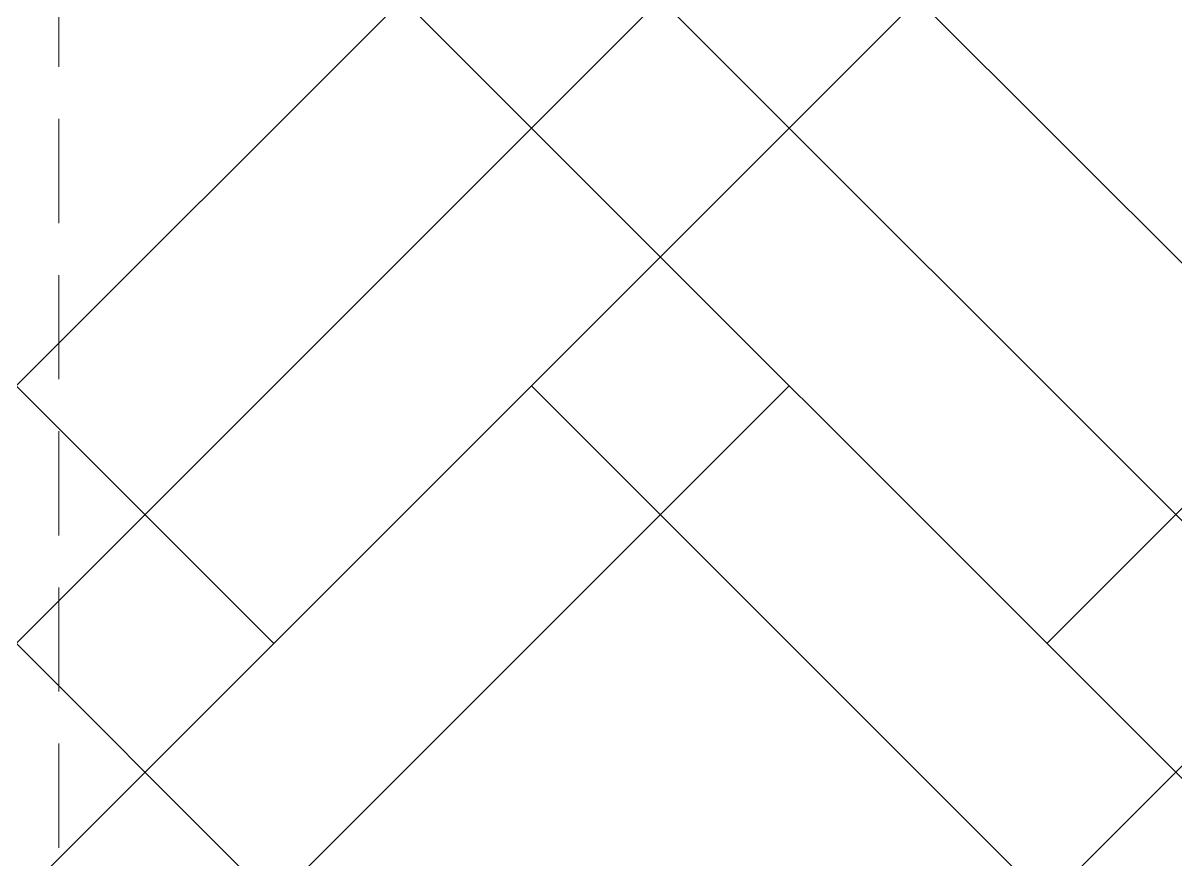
# Model space of a CAD drawing. Header units: millimetres. Extents: x 331487 to 517269, y 198509 to 399936.
# Drawn here: x 409027 to 410411, y 397927 to 398932 of the extents above; entities that cross this region are included whole.
import ezdxf

# ---------------------------------------------------------------- set-up
doc = ezdxf.new("R2010")
doc.units = ezdxf.units.MM
doc.header["$MEASUREMENT"] = 0
doc.linetypes.add('DASHED', pattern=[0.75, 0.5, -0.25])
doc.linetypes.add('DASHED2', pattern=[0.375, 0.25, -0.125])
doc.layers.add('9th_Sunk', color=251, linetype='DASHED', lineweight=5)
doc.layers.add('BEAM', color=1, linetype='Continuous', lineweight=5)

msp = doc.modelspace()

# ---------------------------------------------------------------- linework, layer by layer
at = {"layer": '9th_Sunk', "linetype": 'Continuous'}
for p, q in [((409792.2, 397413.5), (407669.2, 399536.5)), ((409328.1, 398186.9), (407978.6, 399536.5)), ((408400.1, 397568.2), (410368.4, 399536.5)), ((408864.1, 398341.6), (410059, 399536.5)), ((411184.3, 397568.2), (409216, 399536.5)), ((410720.3, 398341.6), (409525.4, 399536.5)), ((409792.2, 397413.5), (411915.2, 399536.5)), ((410256.2, 398186.9), (411605.8, 399536.5)), ((407936, 396794.8), (410410.9, 399269.7)), ((411648.3, 396794.8), (409173.5, 399269.7)), ((407472, 396021.4), (409946.9, 398496.3)), ((412112.4, 396021.4), (409637.5, 398496.3))]:
    msp.add_line(p, q, dxfattribs=at)
at = {"layer": 'BEAM', "linetype": 'DASHED2', "ltscale": 500}
msp.add_line((409070.1, 395879), (409070.1, 399536.5), dxfattribs=at)

doc.saveas('drawing.dxf')
